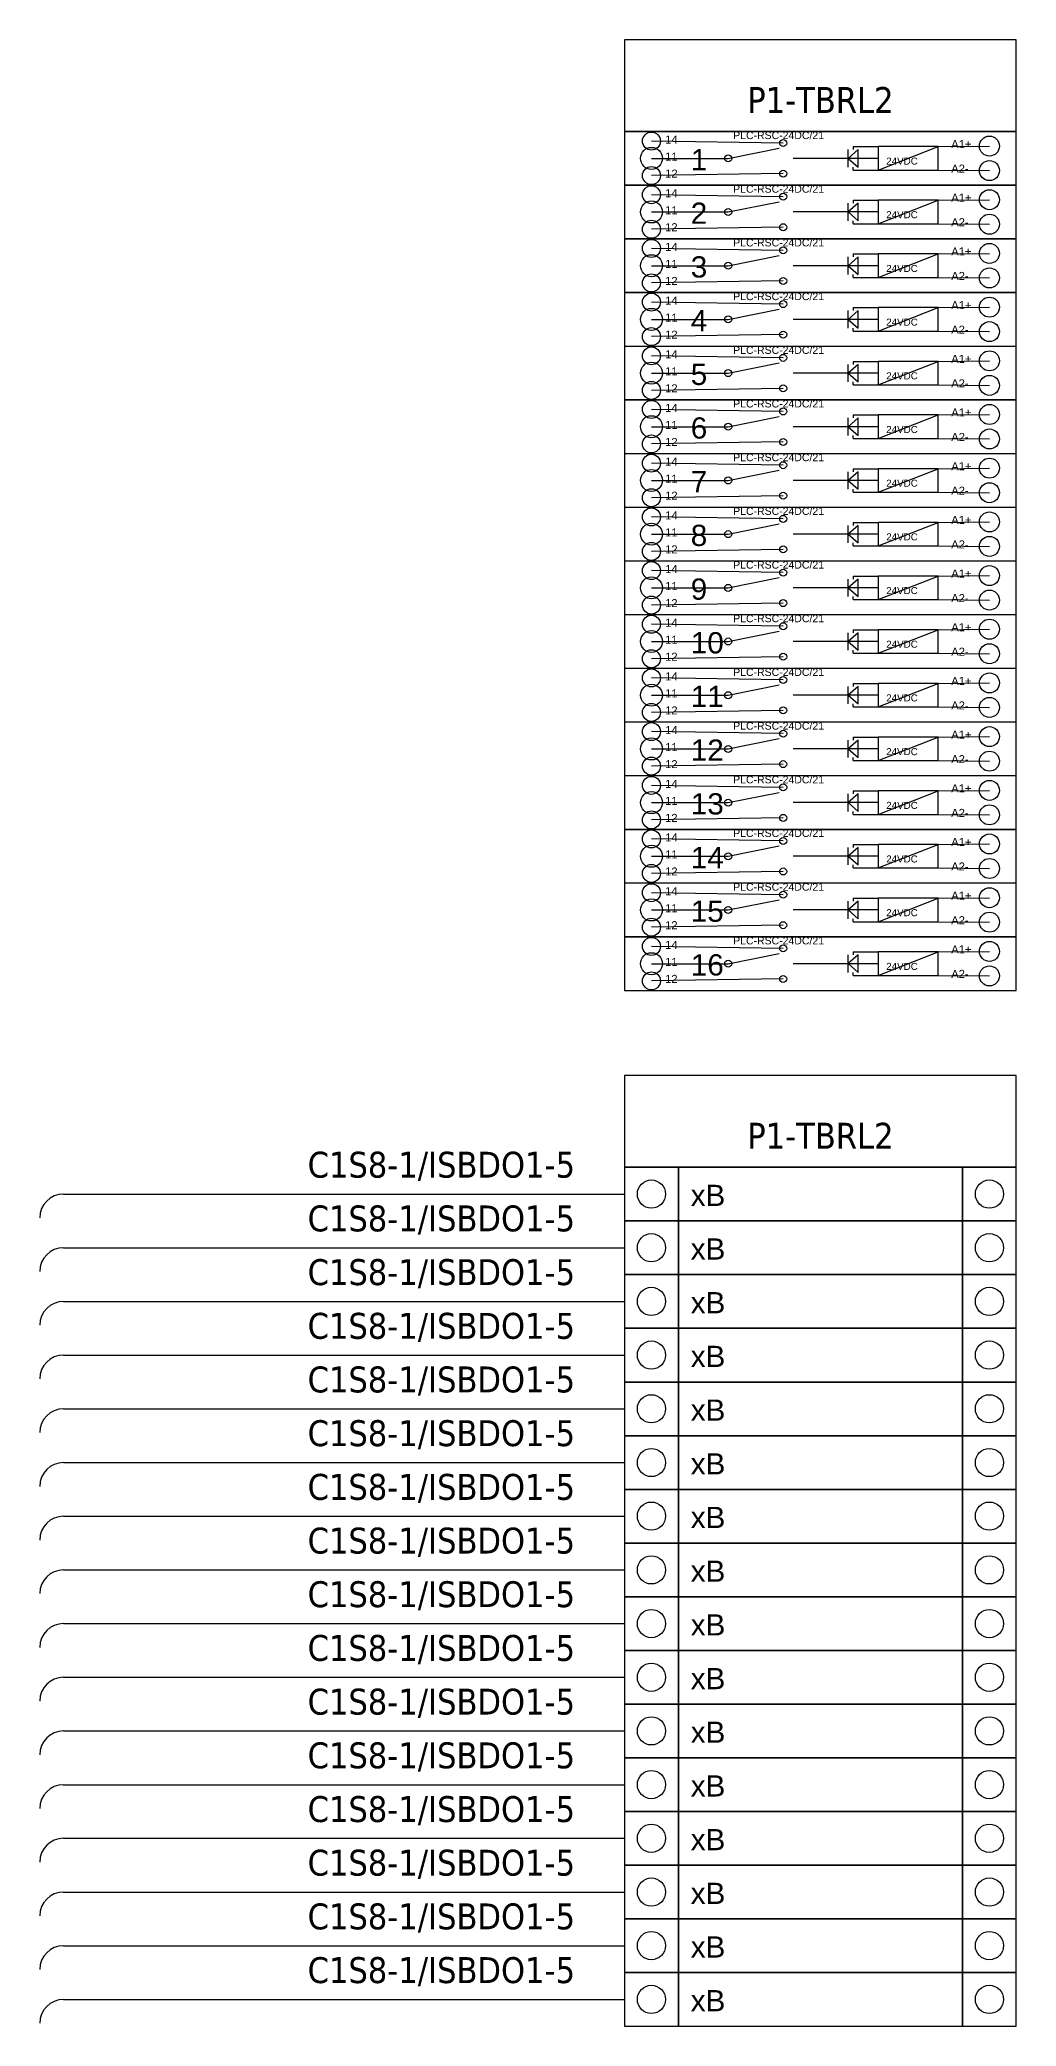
# Model space of a CAD drawing. Header units: millimetres. Extents: x 0 to 134764, y 0 to 68687.
# Drawn here: x 125002 to 134764, y 34742 to 54602 of the extents above; entities that cross this region are included whole.
import ezdxf
from ezdxf.enums import TextEntityAlignment as Align

# ---------------------------------------------------------------- set-up
doc = ezdxf.new("R2010")
doc.units = ezdxf.units.MM
doc.layers.add('IE-WIRE', color=7, linetype='Continuous', lineweight=25)
doc.layers.add('power', color=7, linetype='Continuous', lineweight=25)
doc.styles.get("Standard").update_dxf_attribs({"font": 'arial.ttf'})
doc.styles.add('Tahoma', font='')
doc.styles.get('Tahoma').set_extended_font_data('Tahoma')

# ---------------------------------------------------------------- blocks, each defined once
blk = doc.blocks.new('xTermSingleLayer')
at = {"color": 7, "ltscale": 25.4}
for points in [[(0, -537), (537, -537), (537, 0), (0, 0)], [(537, -537), (3378, -537), (3378, 0), (537, 0)], [(3378, -537), (3915, -537), (3915, 0), (3378, 0)]]:
    blk.add_lwpolyline(points, close=True, dxfattribs=at)
for centre in [(268, -268), (3647, -268)]:
    blk.add_circle(centre, 141, dxfattribs=at)
blk.add_attdef('TERMINAL_B', (661, -387), '', height=212)
blk = doc.blocks.new('xTermFuse')
at = {"color": 7}
for p, q in [((76800, 33290), (75483.4, 33310)), ((76250, 33137.3), (76760, 33240)), ((75483.4, 33137.3), (76250, 33137.3)), ((76800, 32985), (75483.4, 32965))]:
    blk.add_line(p, q, dxfattribs=at)
at = {"color": 3}
blk.add_line((77750, 33137.3), (76900, 33137.3), dxfattribs=at)
at = {"color": 7}
blk.add_lwpolyline([(75215, 32870), (79130, 32870), (79130, 33405), (75215, 33405), (75215, 32870)], dxfattribs=at)
for centre, radius in [((75483.4, 33310), 90), ((75483.4, 33137.3), 110), ((76250, 33137.3), 35), ((76800, 33290), 35), ((75483.4, 32965), 90), ((76800, 32985), 35)]:
    blk.add_circle(centre, radius, dxfattribs=at)
at = {"layer": 'power', "color": 1}
for p, q in [((77450, 33050), (77450, 33225)), ((77500, 33255), (77750, 33255)), ((77500, 33255), (77500, 33225)), ((77750, 33020), (78350, 33255)), ((78350, 33255), (78861.5, 33260)), ((77500, 33020), (77500, 33050)), ((77500, 33020), (77750, 33020))]:
    blk.add_line(p, q, dxfattribs=at)
at = {"layer": 'power', "color": 7}
blk.add_line((78350, 33020), (78861.5, 33015), dxfattribs=at)
at = {"layer": 'power', "color": 1}
for points in [[(77550, 33050), (77550, 33225), (77450, 33137.5), (77550, 33050)], [(77750, 33020), (78350, 33020), (78350, 33255), (77750, 33255), (77750, 33020)]]:
    blk.add_lwpolyline(points, dxfattribs=at)
blk.add_circle((78861.5, 33260), 100, dxfattribs=at)
at = {"layer": 'power', "color": 7}
blk.add_circle((78861.5, 33015), 100, dxfattribs=at)
at = {"color": 3}
blk.add_text('PLC-RSC-24DC/21', height=75, dxfattribs=at).set_placement((76300, 33330))
at = {"color": 7}
for s, p in [('14', (75620, 33285)), ('11', (75620, 33115)), ('12', (75620, 32945))]:
    blk.add_text(s, height=80, dxfattribs=at).set_placement(p)
blk.add_attdef('TERMINAL_A', (0, 0), '', height=212.5, dxfattribs=at)
at = {"layer": 'power', "color": 1}
blk.add_text('A1+', height=80, dxfattribs=at).set_placement((78480, 33240))
at = {"layer": 'power', "color": 2}
blk.add_text('24VDC', height=70, dxfattribs=at).set_placement((77830, 33075))
at = {"layer": 'power', "color": 7}
blk.add_text('A2-', height=80, dxfattribs=at).set_placement((78480, 32995))

msp = doc.modelspace()

# ---------------------------------------------------------------- linework, layer by layer
at = {"color": 4, "ltscale": 25.4}
for points in [[(130849, 53685), (134764, 53685), (134764, 54602), (130849, 54602)], [(130849, 43330), (134764, 43330), (134764, 44247), (130849, 44247)]]:
    msp.add_lwpolyline(points, close=True, dxfattribs=at)
at = {"layer": 'IE-WIRE', "color": 4, "ltscale": 25.4}
for p, q in [((125240, 43062), (130849, 43062)), ((125240, 43062), (130849, 43062)), ((125240, 42525), (130849, 42525)), ((125240, 42525), (130849, 42525)), ((125240, 41988), (130849, 41988)), ((125240, 41988), (130849, 41988)), ((125240, 41452), (130849, 41452)), ((125240, 41452), (130849, 41452)), ((125240, 40915), (130849, 40915)), ((125240, 40915), (130849, 40915)), ((125240, 40378), (130849, 40378)), ((125240, 40378), (130849, 40378)), ((125240, 39841), (130849, 39841)), ((125240, 39841), (130849, 39841)), ((125240, 39305), (130849, 39305)), ((125240, 39305), (130849, 39305)), ((125240, 38768), (130849, 38768)), ((125240, 38768), (130849, 38768)), ((125240, 38231), (130849, 38231)), ((125240, 38231), (130849, 38231)), ((125240, 37694), (130849, 37694)), ((125240, 37694), (130849, 37694)), ((125240, 37157), (130849, 37157)), ((125240, 37157), (130849, 37157)), ((125240, 36621), (130849, 36621)), ((125240, 36621), (130849, 36621)), ((125240, 36084), (130849, 36084)), ((125240, 36084), (130849, 36084)), ((125240, 35547), (130849, 35547)), ((125240, 35547), (130849, 35547)), ((125240, 35010), (130849, 35010)), ((125240, 35010), (130849, 35010))]:
    msp.add_line(p, q, dxfattribs=at)
for centre in [(125240, 42824), (125240, 42287), (125240, 41750), (125240, 41214), (125240, 40677), (125240, 40140), (125240, 39603), (125240, 39067), (125240, 38530), (125240, 37993), (125240, 37456), (125240, 36919), (125240, 36383), (125240, 35846), (125240, 35309), (125240, 34772)]:
    msp.add_arc(centre, 238, 90, 180, dxfattribs=at)

# ---------------------------------------------------------------- block references
ref = msp.add_blockref('xTermFuse', (55634, 20279))
ref.add_attrib('TERMINAL_A', '1', (131510, 53298), dxfattribs={"height": 212})
ref = msp.add_blockref('xTermFuse', (55634, 19743))
ref.add_attrib('TERMINAL_A', '2', (131510, 52762), dxfattribs={"height": 212})
ref = msp.add_blockref('xTermFuse', (55634, 19206))
ref.add_attrib('TERMINAL_A', '3', (131510, 52225), dxfattribs={"height": 212})
ref = msp.add_blockref('xTermFuse', (55634, 18669))
ref.add_attrib('TERMINAL_A', '4', (131510, 51688), dxfattribs={"height": 212})
ref = msp.add_blockref('xTermFuse', (55634, 18132))
ref.add_attrib('TERMINAL_A', '5', (131510, 51151), dxfattribs={"height": 212})
ref = msp.add_blockref('xTermFuse', (55634, 17596))
ref.add_attrib('TERMINAL_A', '6', (131510, 50615), dxfattribs={"height": 212})
ref = msp.add_blockref('xTermFuse', (55634, 17059))
ref.add_attrib('TERMINAL_A', '7', (131510, 50078), dxfattribs={"height": 212})
ref = msp.add_blockref('xTermFuse', (55634, 16522))
ref.add_attrib('TERMINAL_A', '8', (131510, 49541), dxfattribs={"height": 212})
ref = msp.add_blockref('xTermFuse', (55634, 15985))
ref.add_attrib('TERMINAL_A', '9', (131510, 49004), dxfattribs={"height": 212})
ref = msp.add_blockref('xTermFuse', (55634, 15449))
ref.add_attrib('TERMINAL_A', '10', (131510, 48467), dxfattribs={"height": 212.5})
ref = msp.add_blockref('xTermFuse', (55634, 14912))
ref.add_attrib('TERMINAL_A', '11', (131510, 47931), dxfattribs={"height": 212.5})
ref = msp.add_blockref('xTermFuse', (55634, 14375))
ref.add_attrib('TERMINAL_A', '12', (131510, 47394), dxfattribs={"height": 212.5})
ref = msp.add_blockref('xTermFuse', (55634, 13838))
ref.add_attrib('TERMINAL_A', '13', (131510, 46857), dxfattribs={"height": 212.5})
ref = msp.add_blockref('xTermFuse', (55634, 13302))
ref.add_attrib('TERMINAL_A', '14', (131510, 46320), dxfattribs={"height": 212.5})
ref = msp.add_blockref('xTermFuse', (55634, 12765))
ref.add_attrib('TERMINAL_A', '15', (131510, 45784), dxfattribs={"height": 212.5})
ref = msp.add_blockref('xTermFuse', (55634, 12228))
ref.add_attrib('TERMINAL_A', '16', (131510, 45247), dxfattribs={"height": 212.5})
for p in [(130849, 43330), (130849, 42794), (130849, 42257), (130849, 41720), (130849, 41183), (130849, 40646), (130849, 40110), (130849, 39573), (130849, 39036), (130849, 38499), (130849, 37963), (130849, 37426), (130849, 36889), (130849, 36352), (130849, 35816), (130849, 35279)]:
    msp.add_blockref('xTermSingleLayer', p).add_auto_attribs({'TERMINAL_B': 'xB'})

# ---------------------------------------------------------------- texts
at = {"color": 4, "style": 'Tahoma'}
for p in [(132806, 54000), (132806, 43645)]:
    msp.add_text('P1-TBRL2', height=259.1, dxfattribs=at).set_placement(p, align=Align.MIDDLE_CENTER)
for p in [(127680, 43226), (127680, 42689), (127680, 42152), (127680, 41615), (127680, 41079), (127680, 40542), (127680, 40005), (127680, 39468), (127680, 38932), (127680, 38395), (127680, 37858), (127680, 37321), (127680, 36784), (127680, 36248), (127680, 35711), (127680, 35174)]:
    msp.add_text('C1S8-1/ISBDO1-5', height=259.08, dxfattribs=at).set_placement(p)

doc.saveas('drawing.dxf')
